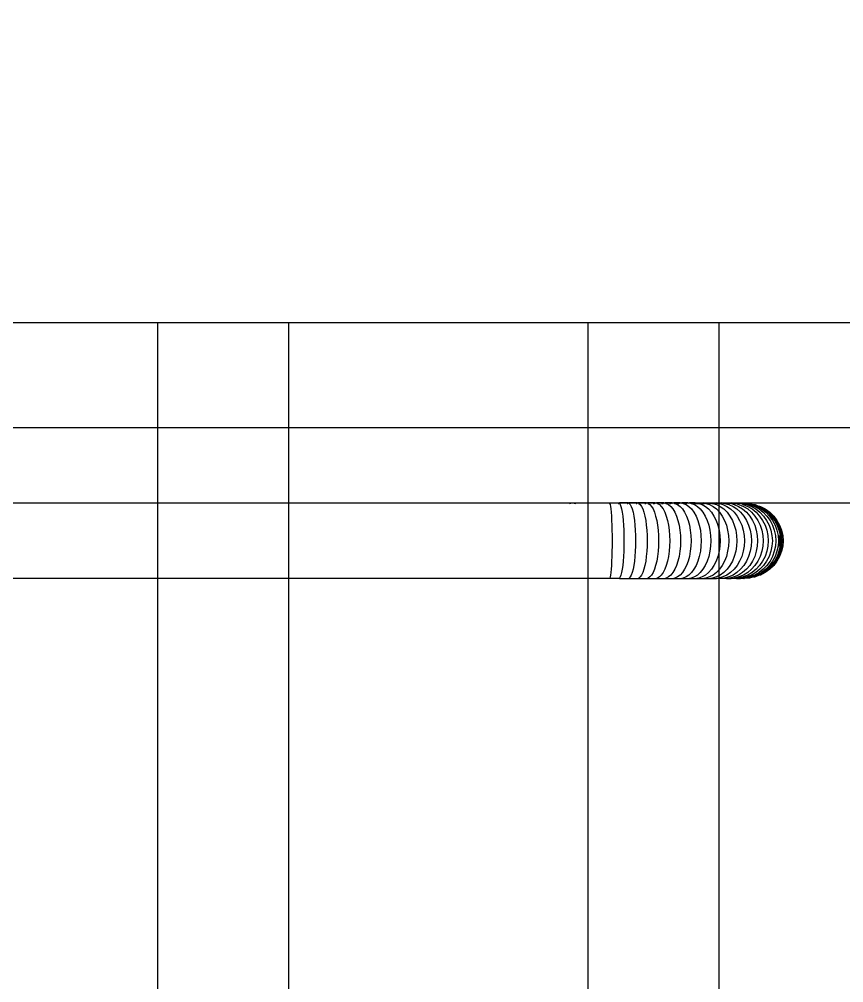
# Model space of a CAD drawing. Header units: inches. Extents: x 31 to 716, y 21 to 143.
# Drawn here: x 273.187 to 274.098, y 84.872 to 85.937 of the extents above; entities that cross this region are included whole.
import ezdxf

# ---------------------------------------------------------------- set-up
doc = ezdxf.new("R2010")
doc.units = ezdxf.units.IN
doc.header["$MEASUREMENT"] = 0
doc.layers.add('A-LIN-10', color=1, linetype='Continuous')
doc.layers.add('INNO-RFT-Y', color=2, linetype='Continuous')

# ---------------------------------------------------------------- blocks, each defined once
blk = doc.blocks.new('rebar red')
at = {"color": 1}
for p, q in [((-50.96601, -96.53518), (-50.74187, -96.53518)), ((-50.74247, -96.53526), (-50.74187, -96.53518)), ((-50.74187, -96.53518), (-50.74127, -96.53526)), ((-50.74187, -96.53518), (-50.73662, -96.53518)), ((-50.73662, -96.53518), (-50.73482, -96.53518)), ((-50.73662, -96.53518), (-50.7348, -96.5352)), ((-50.73489, -96.53526), (-50.73485, -96.53526)), ((-50.73485, -96.53526), (-50.73482, -96.53518)), ((-50.73485, -96.53526), (-50.7348, -96.5352)), ((-50.73482, -96.53518), (-50.7348, -96.5352)), ((-50.73482, -96.53518), (-50.73478, -96.53518)), ((-50.7348, -96.5352), (-50.73478, -96.53518)), ((-50.7348, -96.5352), (-50.73303, -96.53518)), ((-50.7348, -96.5352), (-50.73475, -96.53526)), ((-50.73478, -96.53518), (-50.73303, -96.53518)), ((-50.73478, -96.53518), (-50.73475, -96.53526)), ((-50.73475, -96.53526), (-50.73469, -96.53547)), ((-50.73475, -96.53526), (-50.73471, -96.53526)), ((-50.73316, -96.53526), (-50.73308, -96.53526)), ((-50.73308, -96.53526), (-50.73303, -96.53518)), ((-50.73308, -96.53526), (-50.73299, -96.5352)), ((-50.73303, -96.53518), (-50.73299, -96.5352)), ((-50.73299, -96.5352), (-50.73295, -96.53518)), ((-50.73295, -96.53518), (-50.7329, -96.53526)), ((-50.73125, -96.53518), (-50.73295, -96.53518)), ((-50.7329, -96.53526), (-50.73277, -96.53547)), ((-50.7329, -96.53526), (-50.73281, -96.53526)), ((-50.73145, -96.53526), (-50.73134, -96.53526)), ((-50.73134, -96.53526), (-50.73125, -96.53518)), ((-50.73125, -96.53518), (-50.73119, -96.5352)), ((-50.73119, -96.5352), (-50.73113, -96.53518)), ((-50.73113, -96.53518), (-50.73105, -96.53526)), ((-50.7295, -96.53518), (-50.73113, -96.53518)), ((-50.73105, -96.53526), (-50.73086, -96.53547)), ((-50.73105, -96.53526), (-50.73093, -96.53526)), ((-50.72977, -96.53526), (-50.72961, -96.53526)), ((-50.72961, -96.53526), (-50.7295, -96.53518)), ((-50.7295, -96.53518), (-50.72942, -96.5352)), ((-50.72942, -96.5352), (-50.72934, -96.53518)), ((-50.72934, -96.53518), (-50.72924, -96.53526)), ((-50.72778, -96.53518), (-50.72934, -96.53518)), ((-50.72924, -96.53526), (-50.72898, -96.53547)), ((-50.72924, -96.53526), (-50.72907, -96.53526)), ((-50.72811, -96.53526), (-50.72792, -96.53526)), ((-50.72792, -96.53526), (-50.72778, -96.53518)), ((-50.72778, -96.53518), (-50.72768, -96.5352)), ((-50.72758, -96.53518), (-50.72768, -96.5352)), ((-50.72758, -96.53518), (-50.72745, -96.53526)), ((-50.7261, -96.53518), (-50.72758, -96.53518)), ((-50.72745, -96.53526), (-50.72713, -96.53547)), ((-50.72745, -96.53526), (-50.72725, -96.53526)), ((-50.72649, -96.53526), (-50.72627, -96.53526)), ((-50.72627, -96.53526), (-50.7261, -96.53518)), ((-50.7261, -96.53518), (-50.72598, -96.5352)), ((-50.72598, -96.5352), (-50.72587, -96.53518)), ((-50.72587, -96.53518), (-50.7257, -96.53526)), ((-50.72446, -96.53518), (-50.72587, -96.53518)), ((-50.7257, -96.53526), (-50.72532, -96.53547)), ((-50.7257, -96.53526), (-50.72547, -96.53526)), ((-50.72491, -96.53526), (-50.72466, -96.53526)), ((-50.72466, -96.53526), (-50.72446, -96.53518)), ((-50.72446, -96.53518), (-50.72433, -96.5352)), ((-50.72433, -96.5352), (-50.7242, -96.53518)), ((-50.7242, -96.53518), (-50.724, -96.53526)), ((-50.72287, -96.53518), (-50.7242, -96.53518)), ((-50.724, -96.53526), (-50.72356, -96.53547)), ((-50.724, -96.53526), (-50.72374, -96.53526)), ((-50.72338, -96.53526), (-50.72311, -96.53526)), ((-50.72311, -96.53526), (-50.72287, -96.53518)), ((-50.72287, -96.53518), (-50.72273, -96.5352)), ((-50.72273, -96.5352), (-50.72258, -96.53518)), ((-50.72258, -96.53518), (-50.72236, -96.53526)), ((-50.72134, -96.53518), (-50.72258, -96.53518)), ((-50.72236, -96.53526), (-50.72186, -96.53547)), ((-50.72236, -96.53526), (-50.72206, -96.53526)), ((-50.72191, -96.53526), (-50.72161, -96.53526)), ((-50.72161, -96.53526), (-50.72134, -96.53518)), ((-50.72134, -96.53518), (-50.72119, -96.5352)), ((-50.72119, -96.5352), (-50.72103, -96.53518)), ((-50.72103, -96.53518), (-50.72077, -96.53526)), ((-50.71988, -96.53518), (-50.72103, -96.53518)), ((-50.72077, -96.53526), (-50.72021, -96.53547)), ((-50.72077, -96.53526), (-50.72019, -96.53526)), ((-50.72019, -96.53526), (-50.71988, -96.53518)), ((-50.71988, -96.53518), (-50.71972, -96.5352)), ((-50.71972, -96.5352), (-50.71955, -96.53518)), ((-50.71955, -96.53518), (-50.71925, -96.53526)), ((-50.71849, -96.53518), (-50.71955, -96.53518)), ((-50.71925, -96.53526), (-50.71916, -96.53526)), ((-50.71916, -96.53526), (-50.71904, -96.53524)), ((-50.71916, -96.53526), (-50.71864, -96.53547)), ((-50.71904, -96.53524), (-50.71892, -96.53526)), ((-50.71892, -96.53526), (-50.71884, -96.53526)), ((-50.71884, -96.53526), (-50.71849, -96.53518)), ((-50.71884, -96.53526), (-50.7179, -96.53526)), ((-50.71849, -96.53518), (-50.71832, -96.5352)), ((-50.71832, -96.5352), (-50.71815, -96.53518)), ((-50.71815, -96.53518), (-50.7179, -96.53526)), ((-50.7179, -96.53526), (-50.71785, -96.53525)), ((-50.71785, -96.53525), (-50.71781, -96.53526)), ((-50.71767, -96.53523), (-50.71781, -96.53526)), ((-50.71781, -96.53526), (-50.71715, -96.53547)), ((-50.71767, -96.53523), (-50.71756, -96.53526)), ((-50.71756, -96.53526), (-50.71751, -96.53525)), ((-50.71751, -96.53525), (-50.71746, -96.53526)), ((-50.71746, -96.53526), (-50.71717, -96.53518)), ((-50.71746, -96.53526), (-50.71671, -96.53526)), ((-50.71717, -96.53518), (-50.717, -96.5352)), ((-50.71683, -96.53518), (-50.717, -96.5352)), ((-50.717, -96.5352), (-50.71671, -96.53526)), ((-50.71683, -96.53518), (-50.71658, -96.53524)), ((-50.71671, -96.53526), (-50.71658, -96.53524)), ((-50.71658, -96.53524), (-50.71645, -96.53526)), ((-50.71639, -96.53523), (-50.71645, -96.53526)), ((-50.71645, -96.53526), (-50.71638, -96.53526)), ((-50.71623, -96.53524), (-50.71639, -96.53523)), ((-50.71638, -96.53526), (-50.71623, -96.53524)), ((-50.71638, -96.53526), (-50.71574, -96.53547)), ((-50.71623, -96.53524), (-50.71609, -96.53526)), ((-50.71609, -96.53526), (-50.71594, -96.53518)), ((-50.71609, -96.53526), (-50.71577, -96.5352)), ((-50.71609, -96.53526), (-50.71561, -96.53526)), ((-50.71594, -96.53518), (-50.71577, -96.5352)), ((-50.71577, -96.5352), (-50.71559, -96.53518)), ((-50.71577, -96.5352), (-50.71561, -96.53526)), ((-50.71561, -96.53526), (-50.71539, -96.53524)), ((-50.71559, -96.53518), (-50.71539, -96.53524)), ((-50.71539, -96.53524), (-50.71528, -96.53526)), ((-50.71528, -96.53526), (-50.71523, -96.53525)), ((-50.71521, -96.53522), (-50.71523, -96.53525)), ((-50.71523, -96.53525), (-50.71517, -96.53526)), ((-50.71517, -96.53526), (-50.71521, -96.53522)), ((-50.71517, -96.53526), (-50.71504, -96.53523)), ((-50.71517, -96.53526), (-50.71442, -96.53547)), ((-50.71504, -96.53523), (-50.7148, -96.53518)), ((-50.71504, -96.53523), (-50.71481, -96.53526)), ((-50.71481, -96.53526), (-50.71461, -96.53526)), ((-50.7148, -96.53518), (-50.71463, -96.5352)), ((-50.71463, -96.5352), (-50.71445, -96.53518)), ((-50.71461, -96.53526), (-50.71445, -96.53518)), ((-50.71461, -96.53526), (-50.71428, -96.53526)), ((-50.71429, -96.53523), (-50.71445, -96.53518)), ((-50.71445, -96.53518), (-50.71428, -96.53526)), ((-50.71411, -96.53521), (-50.71429, -96.53523)), ((-50.71428, -96.53526), (-50.71413, -96.53524)), ((-50.71413, -96.53524), (-50.71411, -96.53521)), ((-50.71411, -96.53521), (-50.71399, -96.53526)), ((-50.71399, -96.53526), (-50.71395, -96.53523)), ((-50.71395, -96.53523), (-50.71375, -96.53518)), ((-50.71395, -96.53523), (-50.71319, -96.53547)), ((-50.71395, -96.53523), (-50.71369, -96.53526)), ((-50.71375, -96.53518), (-50.71359, -96.5352)), ((-50.71369, -96.53526), (-50.71363, -96.53526)), ((-50.71363, -96.53526), (-50.71359, -96.5352)), ((-50.71363, -96.53526), (-50.71338, -96.53526)), ((-50.71342, -96.53518), (-50.71359, -96.5352)), ((-50.71359, -96.5352), (-50.71338, -96.53526)), ((-50.71329, -96.53522), (-50.71342, -96.53518)), ((-50.71338, -96.53526), (-50.71329, -96.53522)), ((-50.71313, -96.53524), (-50.71329, -96.53522)), ((-50.71313, -96.53524), (-50.71296, -96.53522)), ((-50.71296, -96.53522), (-50.7128, -96.53518)), ((-50.71296, -96.53522), (-50.7129, -96.53526)), ((-50.7129, -96.53526), (-50.71287, -96.53526)), ((-50.71287, -96.53526), (-50.71271, -96.53524)), ((-50.71287, -96.53526), (-50.71207, -96.53547)), ((-50.7128, -96.53518), (-50.71264, -96.5352)), ((-50.71271, -96.53524), (-50.71264, -96.5352)), ((-50.71271, -96.53524), (-50.71258, -96.53526)), ((-50.71264, -96.5352), (-50.71248, -96.53518)), ((-50.71258, -96.53526), (-50.71255, -96.53526)), ((-50.71255, -96.53526), (-50.71239, -96.53522)), ((-50.71248, -96.53518), (-50.71239, -96.53522)), ((-50.71239, -96.53522), (-50.71224, -96.53523)), ((-50.71224, -96.53523), (-50.71216, -96.53526)), ((-50.71216, -96.53526), (-50.71207, -96.53522)), ((-50.71207, -96.53522), (-50.71203, -96.53525)), ((-50.71203, -96.53525), (-50.71196, -96.53518)), ((-50.71203, -96.53525), (-50.71192, -96.53526)), ((-50.71196, -96.53518), (-50.71186, -96.53523)), ((-50.71192, -96.53526), (-50.71186, -96.53523)), ((-50.71186, -96.53523), (-50.7118, -96.53519)), ((-50.71165, -96.53518), (-50.7118, -96.53519)), ((-50.7118, -96.53519), (-50.71174, -96.53524)), ((-50.71174, -96.53524), (-50.71165, -96.53518)), ((-50.71174, -96.53524), (-50.71158, -96.53526)), ((-50.71159, -96.53521), (-50.71165, -96.53518)), ((-50.71159, -96.53521), (-50.71155, -96.53526)), ((-50.71158, -96.53526), (-50.71155, -96.53526)), ((-50.71155, -96.53526), (-50.71146, -96.53522)), ((-50.71155, -96.53526), (-50.71105, -96.53547)), ((-50.71146, -96.53522), (-50.71143, -96.5352)), ((-50.71146, -96.53522), (-50.71132, -96.53526)), ((-50.71143, -96.5352), (-50.7113, -96.53521)), ((-50.71129, -96.53524), (-50.71143, -96.5352)), ((-50.71132, -96.53526), (-50.71129, -96.53524)), ((-50.7113, -96.53521), (-50.71121, -96.53518)), ((-50.71129, -96.53524), (-50.71117, -96.53524)), ((-50.71121, -96.53518), (-50.71117, -96.53524)), ((-50.71117, -96.53524), (-50.71113, -96.53522)), ((-50.71113, -96.53522), (-50.71108, -96.53519)), ((-50.71113, -96.53522), (-50.71104, -96.53526)), ((-50.71108, -96.53519), (-50.71094, -96.53518)), ((-50.71108, -96.53519), (-50.71101, -96.53523)), ((-50.71104, -96.53526), (-50.71085, -96.53526)), ((-50.71101, -96.53523), (-50.71094, -96.53518)), ((-50.7109, -96.53521), (-50.71094, -96.53518)), ((-50.71088, -96.53524), (-50.7109, -96.53521)), ((-50.7109, -96.53521), (-50.71085, -96.53526)), ((-50.71078, -96.53522), (-50.71088, -96.53524)), ((-50.71085, -96.53526), (-50.71078, -96.53522)), ((-50.71078, -96.53522), (-50.71076, -96.5352)), ((-50.71078, -96.53522), (-50.71072, -96.53526)), ((-50.71076, -96.5352), (-50.71064, -96.53523)), ((-50.71064, -96.53523), (-50.71072, -96.53526)), ((-50.71072, -96.53526), (-50.71065, -96.53526)), ((-50.71065, -96.53526), (-50.71055, -96.53523)), ((-50.71065, -96.53526), (-50.71064, -96.53523)), ((-50.71065, -96.53526), (-50.71014, -96.53547)), ((-50.71064, -96.53523), (-50.71058, -96.53518)), ((-50.71055, -96.53523), (-50.71064, -96.53523)), ((-50.71058, -96.53518), (-50.71055, -96.53523)), ((-50.71055, -96.53523), (-50.7105, -96.53522)), ((-50.71055, -96.53523), (-50.7105, -96.53526)), ((-50.7105, -96.53522), (-50.71045, -96.53524)), ((-50.7105, -96.53526), (-50.71045, -96.53524)), ((-50.71045, -96.53524), (-50.71041, -96.53522)), ((-50.71041, -96.53522), (-50.71034, -96.53518)), ((-50.71041, -96.53522), (-50.71037, -96.53526)), ((-50.71037, -96.53526), (-50.71032, -96.53525)), ((-50.71034, -96.53518), (-50.71022, -96.53521)), ((-50.71032, -96.53525), (-50.71027, -96.53526)), ((-50.71027, -96.53526), (-50.7102, -96.53526)), ((-50.71017, -96.53524), (-50.71022, -96.53521)), ((-50.71022, -96.53521), (-50.7102, -96.53526)), ((-50.7102, -96.53526), (-50.71014, -96.53526)), ((-50.71014, -96.53526), (-50.71017, -96.53524)), ((-50.71014, -96.53526), (-50.71009, -96.53525)), ((-50.71009, -96.53525), (-50.71006, -96.53518)), ((-50.70998, -96.53526), (-50.71009, -96.53525)), ((-50.71006, -96.53518), (-50.71, -96.53521)), ((-50.71, -96.53521), (-50.70998, -96.53526)), ((-50.70998, -96.53526), (-50.70993, -96.53523)), ((-50.70993, -96.53523), (-50.70987, -96.53524)), ((-50.70987, -96.53524), (-50.70985, -96.53518)), ((-50.70987, -96.53524), (-50.7098, -96.53522)), ((-50.7098, -96.53522), (-50.70985, -96.53518)), ((-50.7098, -96.53522), (-50.70974, -96.53523)), ((-50.70974, -96.53523), (-50.70971, -96.53521)), ((-50.70974, -96.53523), (-50.70934, -96.53547)), ((-50.70971, -96.53521), (-50.70965, -96.53518)), ((-50.70962, -96.53521), (-50.70971, -96.53521)), ((-50.70965, -96.53518), (-50.70962, -96.53521)), ((-50.70962, -96.53521), (-50.7096, -96.53522)), ((-50.70962, -96.53521), (-50.70961, -96.53526)), ((-50.70961, -96.53526), (-50.7096, -96.53522)), ((-50.70961, -96.53526), (-50.70866, -96.53547)), ((-50.70961, -96.53526), (-50.70936, -96.53526)), ((-50.7096, -96.53522), (-50.70952, -96.53521)), ((-50.70949, -96.53518), (-50.70952, -96.53521)), ((-50.70952, -96.53521), (-50.70949, -96.53521)), ((-50.70945, -96.5352), (-50.70949, -96.53518)), ((-50.70949, -96.53521), (-50.70945, -96.5352)), ((-50.70939, -96.5352), (-50.70945, -96.5352)), ((-50.70939, -96.5352), (-50.70935, -96.53518)), ((-50.70939, -96.5352), (-50.70936, -96.53526)), ((-50.70936, -96.53526), (-50.70931, -96.5352)), ((-50.70936, -96.53526), (-50.70907, -96.53526)), ((-50.70935, -96.53518), (-50.70931, -96.5352)), ((-50.70925, -96.53518), (-50.70931, -96.5352)), ((-50.70921, -96.53519), (-50.70925, -96.53518)), ((-50.70921, -96.53519), (-50.70918, -96.53518)), ((-50.70915, -96.53518), (-50.70921, -96.53519)), ((-50.70918, -96.53518), (-50.70912, -96.53518)), ((-50.70918, -96.53518), (-50.70915, -96.53518)), ((-50.70912, -96.53518), (-50.70915, -96.53518)), ((-50.70915, -96.53518), (-50.70907, -96.53526)), ((-50.70912, -96.53518), (-50.70886, -96.53526)), ((-50.70907, -96.53526), (-50.7081, -96.53547)), ((-50.70907, -96.53526), (-50.70886, -96.53526)), ((-50.7081, -96.53526), (-50.70886, -96.53526)), ((-50.7081, -96.53526), (-50.70734, -96.53547)), ((-50.7081, -96.53526), (-50.70766, -96.53547)), ((-50.73469, -96.53547), (-50.73463, -96.53583)), ((-50.73463, -96.53583), (-50.73457, -96.53632)), ((-50.73457, -96.53632), (-50.73451, -96.53694)), ((-50.73451, -96.53694), (-50.73447, -96.53767)), ((-50.73277, -96.53547), (-50.73264, -96.53583)), ((-50.73264, -96.53583), (-50.73252, -96.53632)), ((-50.73252, -96.53632), (-50.73241, -96.53694)), ((-50.73241, -96.53694), (-50.73232, -96.53767)), ((-50.73086, -96.53547), (-50.73067, -96.53583)), ((-50.73067, -96.53583), (-50.7305, -96.53632)), ((-50.7305, -96.53632), (-50.73033, -96.53694)), ((-50.73033, -96.53694), (-50.73019, -96.53767)), ((-50.72898, -96.53547), (-50.72873, -96.53583)), ((-50.72873, -96.53583), (-50.72849, -96.53632)), ((-50.72849, -96.53632), (-50.72828, -96.53694)), ((-50.72828, -96.53694), (-50.72809, -96.53767)), ((-50.72713, -96.53547), (-50.72682, -96.53583)), ((-50.72682, -96.53583), (-50.72653, -96.53632)), ((-50.72653, -96.53632), (-50.72626, -96.53694)), ((-50.72626, -96.53694), (-50.72603, -96.53767)), ((-50.72532, -96.53547), (-50.72495, -96.53583)), ((-50.72495, -96.53583), (-50.72461, -96.53632)), ((-50.72461, -96.53632), (-50.72429, -96.53694)), ((-50.72429, -96.53694), (-50.72401, -96.53767)), ((-50.72356, -96.53547), (-50.72313, -96.53583)), ((-50.72313, -96.53583), (-50.72274, -96.53632)), ((-50.72274, -96.53632), (-50.72237, -96.53694)), ((-50.72237, -96.53694), (-50.72205, -96.53767)), ((-50.72186, -96.53547), (-50.72137, -96.53583)), ((-50.72137, -96.53583), (-50.72092, -96.53632)), ((-50.72092, -96.53632), (-50.72051, -96.53694)), ((-50.72051, -96.53694), (-50.72015, -96.53767)), ((-50.72021, -96.53547), (-50.71968, -96.53583)), ((-50.71968, -96.53583), (-50.71918, -96.53632)), ((-50.71918, -96.53632), (-50.71872, -96.53694)), ((-50.71872, -96.53694), (-50.71832, -96.53767)), ((-50.71864, -96.53547), (-50.71806, -96.53583)), ((-50.71806, -96.53583), (-50.71751, -96.53632)), ((-50.71751, -96.53632), (-50.71701, -96.53694)), ((-50.71715, -96.53547), (-50.71652, -96.53583)), ((-50.71701, -96.53694), (-50.71657, -96.53767)), ((-50.71652, -96.53583), (-50.71592, -96.53632)), ((-50.71592, -96.53632), (-50.71538, -96.53694)), ((-50.71574, -96.53547), (-50.71506, -96.53583)), ((-50.71538, -96.53694), (-50.7149, -96.53767)), ((-50.71506, -96.53583), (-50.71442, -96.53632)), ((-50.71442, -96.53547), (-50.7137, -96.53583)), ((-50.71442, -96.53632), (-50.71384, -96.53694)), ((-50.71384, -96.53694), (-50.71333, -96.53767)), ((-50.7137, -96.53583), (-50.71302, -96.53632)), ((-50.71319, -96.53547), (-50.71243, -96.53583)), ((-50.71302, -96.53632), (-50.7124, -96.53694)), ((-50.71243, -96.53583), (-50.71172, -96.53632)), ((-50.7124, -96.53694), (-50.71185, -96.53767)), ((-50.71207, -96.53547), (-50.71127, -96.53583)), ((-50.71172, -96.53632), (-50.71106, -96.53694)), ((-50.71127, -96.53583), (-50.71052, -96.53632)), ((-50.71106, -96.53694), (-50.71049, -96.53767)), ((-50.71105, -96.53547), (-50.71021, -96.53583)), ((-50.71052, -96.53632), (-50.70984, -96.53694)), ((-50.71021, -96.53583), (-50.70943, -96.53632)), ((-50.71014, -96.53547), (-50.70927, -96.53583)), ((-50.70984, -96.53694), (-50.70923, -96.53767)), ((-50.70943, -96.53632), (-50.70872, -96.53694)), ((-50.70934, -96.53547), (-50.70845, -96.53583)), ((-50.70927, -96.53583), (-50.70847, -96.53632)), ((-50.70872, -96.53694), (-50.70809, -96.53767)), ((-50.70866, -96.53547), (-50.70775, -96.53583)), ((-50.70847, -96.53632), (-50.70773, -96.53694)), ((-50.70845, -96.53583), (-50.70762, -96.53632)), ((-50.7081, -96.53547), (-50.70717, -96.53583)), ((-50.70775, -96.53583), (-50.70689, -96.53632)), ((-50.70773, -96.53694), (-50.70708, -96.53767)), ((-50.70766, -96.53547), (-50.70672, -96.53583)), ((-50.70762, -96.53632), (-50.70686, -96.53694)), ((-50.70734, -96.53547), (-50.70704, -96.53547)), ((-50.70717, -96.53583), (-50.7063, -96.53632)), ((-50.70704, -96.53547), (-50.70628, -96.53583)), ((-50.70704, -96.53547), (-50.70639, -96.53583)), ((-50.70689, -96.53632), (-50.70612, -96.53694)), ((-50.70686, -96.53694), (-50.70619, -96.53767)), ((-50.70672, -96.53583), (-50.70583, -96.53632)), ((-50.70639, -96.53583), (-50.7055, -96.53632)), ((-50.7063, -96.53632), (-50.7055, -96.53694)), ((-50.70613, -96.53583), (-50.70628, -96.53583)), ((-50.70613, -96.53583), (-50.7053, -96.53632)), ((-50.70613, -96.53583), (-50.70604, -96.53583)), ((-50.70612, -96.53694), (-50.70543, -96.53767)), ((-50.70604, -96.53583), (-50.70511, -96.53632)), ((-50.70583, -96.53632), (-50.70503, -96.53694)), ((-50.7055, -96.53632), (-50.70468, -96.53694)), ((-50.7055, -96.53694), (-50.7048, -96.53767)), ((-50.7053, -96.53632), (-50.70523, -96.53632)), ((-50.70523, -96.53632), (-50.70448, -96.53694)), ((-50.70511, -96.53632), (-50.70426, -96.53694)), ((-50.70503, -96.53694), (-50.70431, -96.53767)), ((-50.70468, -96.53694), (-50.70396, -96.53767)), ((-50.70448, -96.53694), (-50.70375, -96.53767)), ((-50.70448, -96.53694), (-50.70441, -96.53694)), ((-50.70441, -96.53694), (-50.70368, -96.53767)), ((-50.70426, -96.53694), (-50.70351, -96.53767)), ((-50.73447, -96.53767), (-50.73442, -96.53849)), ((-50.73442, -96.53849), (-50.73439, -96.53939)), ((-50.73232, -96.53767), (-50.73224, -96.53849)), ((-50.73224, -96.53849), (-50.73218, -96.53939)), ((-50.73019, -96.53767), (-50.73007, -96.53849)), ((-50.73007, -96.53849), (-50.72998, -96.53939)), ((-50.72809, -96.53767), (-50.72793, -96.53849)), ((-50.72793, -96.53849), (-50.72781, -96.53939)), ((-50.72603, -96.53767), (-50.72583, -96.53849)), ((-50.72583, -96.53849), (-50.72568, -96.53939)), ((-50.72401, -96.53767), (-50.72378, -96.53849)), ((-50.72378, -96.53849), (-50.72359, -96.53939)), ((-50.72205, -96.53767), (-50.72178, -96.53849)), ((-50.72178, -96.53849), (-50.72156, -96.53939)), ((-50.72015, -96.53767), (-50.71984, -96.53849)), ((-50.71984, -96.53849), (-50.7196, -96.53939)), ((-50.71832, -96.53767), (-50.71798, -96.53849)), ((-50.71798, -96.53849), (-50.7177, -96.53939)), ((-50.71657, -96.53767), (-50.71619, -96.53849)), ((-50.71619, -96.53849), (-50.71589, -96.53939)), ((-50.7149, -96.53767), (-50.7145, -96.53849)), ((-50.7145, -96.53849), (-50.71417, -96.53939)), ((-50.71333, -96.53767), (-50.71289, -96.53849)), ((-50.71289, -96.53849), (-50.71254, -96.53939)), ((-50.71185, -96.53767), (-50.71139, -96.53849)), ((-50.71139, -96.53849), (-50.71102, -96.53939)), ((-50.71049, -96.53767), (-50.71, -96.53849)), ((-50.71, -96.53849), (-50.70961, -96.53939)), ((-50.70923, -96.53767), (-50.70872, -96.53849)), ((-50.70872, -96.53849), (-50.70831, -96.53939)), ((-50.70809, -96.53767), (-50.70756, -96.53849)), ((-50.70756, -96.53849), (-50.70713, -96.53939)), ((-50.70708, -96.53767), (-50.70653, -96.53849)), ((-50.70653, -96.53849), (-50.70608, -96.53939)), ((-50.70619, -96.53767), (-50.70562, -96.53849)), ((-50.70562, -96.53849), (-50.70516, -96.53939)), ((-50.70543, -96.53767), (-50.70485, -96.53849)), ((-50.70485, -96.53849), (-50.70438, -96.53939)), ((-50.7048, -96.53767), (-50.70421, -96.53849)), ((-50.70431, -96.53767), (-50.70371, -96.53849)), ((-50.70421, -96.53849), (-50.70373, -96.53939)), ((-50.70396, -96.53767), (-50.70335, -96.53849)), ((-50.70375, -96.53767), (-50.70314, -96.53849)), ((-50.70371, -96.53849), (-50.70323, -96.53939)), ((-50.70368, -96.53767), (-50.70307, -96.53849)), ((-50.70351, -96.53767), (-50.70288, -96.53849)), ((-50.70335, -96.53849), (-50.70286, -96.53939)), ((-50.70314, -96.53849), (-50.70265, -96.53939)), ((-50.70307, -96.53849), (-50.70258, -96.53939)), ((-50.70288, -96.53849), (-50.70237, -96.53939)), ((-50.73439, -96.53939), (-50.73437, -96.54035)), ((-50.73437, -96.54035), (-50.73435, -96.54135)), ((-50.73218, -96.53939), (-50.73213, -96.54035)), ((-50.73213, -96.54035), (-50.7321, -96.54135)), ((-50.72998, -96.53939), (-50.72991, -96.54035)), ((-50.72991, -96.54035), (-50.72986, -96.54135)), ((-50.72781, -96.53939), (-50.72771, -96.54035)), ((-50.72771, -96.54035), (-50.72766, -96.54135)), ((-50.72568, -96.53939), (-50.72556, -96.54035)), ((-50.72556, -96.54035), (-50.72549, -96.54135)), ((-50.72359, -96.53939), (-50.72345, -96.54035)), ((-50.72345, -96.54035), (-50.72337, -96.54135)), ((-50.72156, -96.53939), (-50.7214, -96.54035)), ((-50.7214, -96.54035), (-50.72131, -96.54135)), ((-50.7196, -96.53939), (-50.71942, -96.54035)), ((-50.71942, -96.54035), (-50.71931, -96.54135)), ((-50.7177, -96.53939), (-50.7175, -96.54035)), ((-50.7175, -96.54035), (-50.71738, -96.54135)), ((-50.71589, -96.53939), (-50.71567, -96.54035)), ((-50.71567, -96.54035), (-50.71554, -96.54135)), ((-50.71417, -96.53939), (-50.71393, -96.54035)), ((-50.71393, -96.54035), (-50.71379, -96.54135)), ((-50.71254, -96.53939), (-50.71229, -96.54035)), ((-50.71229, -96.54035), (-50.71214, -96.54135)), ((-50.71102, -96.53939), (-50.71075, -96.54035)), ((-50.71075, -96.54035), (-50.71059, -96.54135)), ((-50.70961, -96.53939), (-50.70932, -96.54035)), ((-50.70932, -96.54035), (-50.70915, -96.54135)), ((-50.70831, -96.53939), (-50.70801, -96.54035)), ((-50.70801, -96.54035), (-50.70783, -96.54135)), ((-50.70713, -96.53939), (-50.70682, -96.54035)), ((-50.70682, -96.54035), (-50.70663, -96.54135)), ((-50.70608, -96.53939), (-50.70576, -96.54035)), ((-50.70576, -96.54035), (-50.70557, -96.54135)), ((-50.70516, -96.53939), (-50.70483, -96.54035)), ((-50.70483, -96.54035), (-50.70463, -96.54135)), ((-50.70438, -96.53939), (-50.70404, -96.54035)), ((-50.70404, -96.54035), (-50.70383, -96.54135)), ((-50.70373, -96.53939), (-50.70339, -96.54035)), ((-50.70339, -96.54035), (-50.70318, -96.54135)), ((-50.70323, -96.53939), (-50.70288, -96.54035)), ((-50.70288, -96.54035), (-50.70266, -96.54135)), ((-50.70286, -96.53939), (-50.70251, -96.54035)), ((-50.70265, -96.53939), (-50.70229, -96.54035)), ((-50.70258, -96.53939), (-50.70222, -96.54035)), ((-50.70251, -96.54035), (-50.70229, -96.54135)), ((-50.70237, -96.53939), (-50.702, -96.54035)), ((-50.70229, -96.54035), (-50.70207, -96.54135)), ((-50.70222, -96.54035), (-50.702, -96.54135)), ((-50.702, -96.54035), (-50.70177, -96.54135)), ((-50.73435, -96.54135), (-50.73435, -96.54238)), ((-50.73435, -96.54238), (-50.73435, -96.5434)), ((-50.7321, -96.54135), (-50.73209, -96.54238)), ((-50.73209, -96.54238), (-50.7321, -96.5434)), ((-50.72986, -96.54135), (-50.72985, -96.54238)), ((-50.72985, -96.54238), (-50.72986, -96.5434)), ((-50.72766, -96.54135), (-50.72764, -96.54238)), ((-50.72764, -96.54238), (-50.72766, -96.5434)), ((-50.72549, -96.54135), (-50.72547, -96.54238)), ((-50.72547, -96.54238), (-50.72549, -96.5434)), ((-50.72337, -96.54135), (-50.72334, -96.54238)), ((-50.72334, -96.54238), (-50.72337, -96.5434)), ((-50.72131, -96.54135), (-50.72127, -96.54238)), ((-50.72127, -96.54238), (-50.72131, -96.5434)), ((-50.71931, -96.54135), (-50.71927, -96.54238)), ((-50.71927, -96.54238), (-50.71931, -96.5434)), ((-50.71738, -96.54135), (-50.71734, -96.54238)), ((-50.71734, -96.54238), (-50.71738, -96.5434)), ((-50.71554, -96.54135), (-50.7155, -96.54238)), ((-50.7155, -96.54238), (-50.71554, -96.5434)), ((-50.71379, -96.54135), (-50.71374, -96.54238)), ((-50.71374, -96.54238), (-50.71379, -96.5434)), ((-50.71214, -96.54135), (-50.71209, -96.54238)), ((-50.71209, -96.54238), (-50.71214, -96.5434)), ((-50.71059, -96.54135), (-50.71053, -96.54238)), ((-50.71053, -96.54238), (-50.71059, -96.5434)), ((-50.70915, -96.54135), (-50.70909, -96.54238)), ((-50.70909, -96.54238), (-50.70915, -96.5434)), ((-50.70783, -96.54135), (-50.70777, -96.54238)), ((-50.70777, -96.54238), (-50.70783, -96.5434)), ((-50.70663, -96.54135), (-50.70657, -96.54238)), ((-50.70657, -96.54238), (-50.70663, -96.5434)), ((-50.70557, -96.54135), (-50.7055, -96.54238)), ((-50.7055, -96.54238), (-50.70557, -96.5434)), ((-50.70463, -96.54135), (-50.70456, -96.54238)), ((-50.70456, -96.54238), (-50.70463, -96.5434)), ((-50.70383, -96.54135), (-50.70376, -96.54238)), ((-50.70376, -96.54238), (-50.70383, -96.5434)), ((-50.70318, -96.54135), (-50.7031, -96.54238)), ((-50.7031, -96.54238), (-50.70318, -96.5434)), ((-50.70266, -96.54135), (-50.70259, -96.54238)), ((-50.70259, -96.54238), (-50.70266, -96.5434)), ((-50.70246, -96.54135), (-50.70239, -96.54238)), ((-50.70239, -96.54238), (-50.70246, -96.5434)), ((-50.70229, -96.54135), (-50.70222, -96.54238)), ((-50.70222, -96.54238), (-50.70229, -96.5434)), ((-50.70207, -96.54135), (-50.702, -96.54238)), ((-50.702, -96.54238), (-50.70207, -96.5434)), ((-50.702, -96.54135), (-50.70193, -96.54238)), ((-50.70193, -96.54238), (-50.702, -96.5434)), ((-50.70177, -96.54135), (-50.7017, -96.54238)), ((-50.7017, -96.54238), (-50.70177, -96.5434)), ((-50.73437, -96.5444), (-50.73439, -96.54536)), ((-50.73435, -96.5434), (-50.73437, -96.5444)), ((-50.73213, -96.5444), (-50.73218, -96.54536)), ((-50.7321, -96.5434), (-50.73213, -96.5444)), ((-50.72991, -96.5444), (-50.72998, -96.54536)), ((-50.72986, -96.5434), (-50.72991, -96.5444)), ((-50.72771, -96.5444), (-50.72781, -96.54536)), ((-50.72766, -96.5434), (-50.72771, -96.5444)), ((-50.72556, -96.5444), (-50.72568, -96.54536)), ((-50.72549, -96.5434), (-50.72556, -96.5444)), ((-50.72345, -96.5444), (-50.72359, -96.54536)), ((-50.72337, -96.5434), (-50.72345, -96.5444)), ((-50.7214, -96.5444), (-50.72156, -96.54536)), ((-50.72131, -96.5434), (-50.7214, -96.5444)), ((-50.71942, -96.5444), (-50.7196, -96.54536)), ((-50.71931, -96.5434), (-50.71942, -96.5444)), ((-50.7175, -96.5444), (-50.7177, -96.54536)), ((-50.71738, -96.5434), (-50.7175, -96.5444)), ((-50.71567, -96.5444), (-50.71589, -96.54536)), ((-50.71554, -96.5434), (-50.71567, -96.5444)), ((-50.71393, -96.5444), (-50.71417, -96.54536)), ((-50.71379, -96.5434), (-50.71393, -96.5444)), ((-50.71229, -96.5444), (-50.71254, -96.54536)), ((-50.71214, -96.5434), (-50.71229, -96.5444)), ((-50.71075, -96.5444), (-50.71102, -96.54536)), ((-50.71059, -96.5434), (-50.71075, -96.5444)), ((-50.70932, -96.5444), (-50.70961, -96.54536)), ((-50.70915, -96.5434), (-50.70932, -96.5444)), ((-50.70801, -96.5444), (-50.70831, -96.54536)), ((-50.70783, -96.5434), (-50.70801, -96.5444)), ((-50.70682, -96.5444), (-50.70713, -96.54536)), ((-50.70663, -96.5434), (-50.70682, -96.5444)), ((-50.70576, -96.5444), (-50.70608, -96.54536)), ((-50.70557, -96.5434), (-50.70576, -96.5444)), ((-50.70483, -96.5444), (-50.70516, -96.54536)), ((-50.70463, -96.5434), (-50.70483, -96.5444)), ((-50.70404, -96.5444), (-50.70438, -96.54536)), ((-50.70383, -96.5434), (-50.70404, -96.5444)), ((-50.70339, -96.5444), (-50.70373, -96.54536)), ((-50.70318, -96.5434), (-50.70339, -96.5444)), ((-50.70288, -96.5444), (-50.70323, -96.54536)), ((-50.70266, -96.5434), (-50.70288, -96.5444)), ((-50.70251, -96.5444), (-50.70286, -96.54536)), ((-50.70229, -96.5444), (-50.70265, -96.54536)), ((-50.70222, -96.5444), (-50.70258, -96.54536)), ((-50.70229, -96.5434), (-50.70251, -96.5444)), ((-50.702, -96.5444), (-50.70237, -96.54536)), ((-50.70207, -96.5434), (-50.70229, -96.5444)), ((-50.702, -96.5434), (-50.70222, -96.5444)), ((-50.70177, -96.5434), (-50.702, -96.5444)), ((-50.73442, -96.54626), (-50.73447, -96.54709)), ((-50.73439, -96.54536), (-50.73442, -96.54626)), ((-50.73224, -96.54626), (-50.73232, -96.54709)), ((-50.73218, -96.54536), (-50.73224, -96.54626)), ((-50.73007, -96.54626), (-50.73019, -96.54709)), ((-50.72998, -96.54536), (-50.73007, -96.54626)), ((-50.72793, -96.54626), (-50.72809, -96.54709)), ((-50.72781, -96.54536), (-50.72793, -96.54626)), ((-50.72583, -96.54626), (-50.72603, -96.54709)), ((-50.72568, -96.54536), (-50.72583, -96.54626)), ((-50.72378, -96.54626), (-50.72401, -96.54709)), ((-50.72359, -96.54536), (-50.72378, -96.54626)), ((-50.72178, -96.54626), (-50.72205, -96.54709)), ((-50.72156, -96.54536), (-50.72178, -96.54626)), ((-50.71984, -96.54626), (-50.72015, -96.54709)), ((-50.7196, -96.54536), (-50.71984, -96.54626)), ((-50.71798, -96.54626), (-50.71832, -96.54709)), ((-50.7177, -96.54536), (-50.71798, -96.54626)), ((-50.71619, -96.54626), (-50.71657, -96.54709)), ((-50.71589, -96.54536), (-50.71619, -96.54626)), ((-50.7145, -96.54626), (-50.7149, -96.54709)), ((-50.71417, -96.54536), (-50.7145, -96.54626)), ((-50.71289, -96.54626), (-50.71333, -96.54709)), ((-50.71254, -96.54536), (-50.71289, -96.54626)), ((-50.71139, -96.54626), (-50.71185, -96.54709)), ((-50.71102, -96.54536), (-50.71139, -96.54626)), ((-50.71, -96.54626), (-50.71049, -96.54709)), ((-50.70961, -96.54536), (-50.71, -96.54626)), ((-50.70872, -96.54626), (-50.70923, -96.54709)), ((-50.70831, -96.54536), (-50.70872, -96.54626)), ((-50.70756, -96.54626), (-50.70809, -96.54709)), ((-50.70713, -96.54536), (-50.70756, -96.54626)), ((-50.70653, -96.54626), (-50.70708, -96.54709)), ((-50.70608, -96.54536), (-50.70653, -96.54626)), ((-50.70562, -96.54626), (-50.70619, -96.54709)), ((-50.70516, -96.54536), (-50.70562, -96.54626)), ((-50.70485, -96.54626), (-50.70543, -96.54709)), ((-50.70438, -96.54536), (-50.70485, -96.54626)), ((-50.70421, -96.54626), (-50.7048, -96.54709)), ((-50.70371, -96.54626), (-50.70431, -96.54709)), ((-50.70373, -96.54536), (-50.70421, -96.54626)), ((-50.70335, -96.54626), (-50.70396, -96.54709)), ((-50.70314, -96.54626), (-50.70375, -96.54709)), ((-50.70323, -96.54536), (-50.70371, -96.54626)), ((-50.70307, -96.54626), (-50.70368, -96.54709)), ((-50.70288, -96.54626), (-50.70351, -96.54709)), ((-50.70286, -96.54536), (-50.70335, -96.54626)), ((-50.70265, -96.54536), (-50.70314, -96.54626)), ((-50.70258, -96.54536), (-50.70307, -96.54626)), ((-50.70237, -96.54536), (-50.70288, -96.54626)), ((-50.73451, -96.54781), (-50.73457, -96.54843)), ((-50.73447, -96.54709), (-50.73451, -96.54781)), ((-50.73241, -96.54781), (-50.73252, -96.54843)), ((-50.73232, -96.54709), (-50.73241, -96.54781)), ((-50.73033, -96.54781), (-50.7305, -96.54843)), ((-50.73019, -96.54709), (-50.73033, -96.54781)), ((-50.72828, -96.54781), (-50.72849, -96.54843)), ((-50.72809, -96.54709), (-50.72828, -96.54781)), ((-50.72626, -96.54781), (-50.72653, -96.54843)), ((-50.72603, -96.54709), (-50.72626, -96.54781)), ((-50.72429, -96.54781), (-50.72461, -96.54843)), ((-50.72401, -96.54709), (-50.72429, -96.54781)), ((-50.72237, -96.54781), (-50.72274, -96.54843)), ((-50.72205, -96.54709), (-50.72237, -96.54781)), ((-50.72051, -96.54781), (-50.72092, -96.54843)), ((-50.72015, -96.54709), (-50.72051, -96.54781)), ((-50.71872, -96.54781), (-50.71918, -96.54843)), ((-50.71832, -96.54709), (-50.71872, -96.54781)), ((-50.71701, -96.54781), (-50.71751, -96.54843)), ((-50.71657, -96.54709), (-50.71701, -96.54781)), ((-50.71538, -96.54781), (-50.71592, -96.54843)), ((-50.7149, -96.54709), (-50.71538, -96.54781)), ((-50.71384, -96.54781), (-50.71442, -96.54843)), ((-50.71333, -96.54709), (-50.71384, -96.54781)), ((-50.7124, -96.54781), (-50.71302, -96.54843)), ((-50.71185, -96.54709), (-50.7124, -96.54781)), ((-50.71106, -96.54781), (-50.71172, -96.54843)), ((-50.71049, -96.54709), (-50.71106, -96.54781)), ((-50.70984, -96.54781), (-50.71052, -96.54843)), ((-50.70923, -96.54709), (-50.70984, -96.54781)), ((-50.70872, -96.54781), (-50.70943, -96.54843)), ((-50.70809, -96.54709), (-50.70872, -96.54781)), ((-50.70773, -96.54781), (-50.70847, -96.54843)), ((-50.70708, -96.54709), (-50.70773, -96.54781)), ((-50.70686, -96.54781), (-50.70762, -96.54843)), ((-50.70612, -96.54781), (-50.70689, -96.54843)), ((-50.70619, -96.54709), (-50.70686, -96.54781)), ((-50.7055, -96.54781), (-50.7063, -96.54843)), ((-50.70543, -96.54709), (-50.70612, -96.54781)), ((-50.70503, -96.54781), (-50.70583, -96.54843)), ((-50.7048, -96.54709), (-50.7055, -96.54781)), ((-50.70468, -96.54781), (-50.7055, -96.54843)), ((-50.70448, -96.54781), (-50.70523, -96.54843)), ((-50.70426, -96.54781), (-50.70511, -96.54843)), ((-50.70431, -96.54709), (-50.70503, -96.54781)), ((-50.70396, -96.54709), (-50.70468, -96.54781)), ((-50.70375, -96.54709), (-50.70448, -96.54781)), ((-50.70441, -96.54781), (-50.70448, -96.54781)), ((-50.70368, -96.54709), (-50.70441, -96.54781)), ((-50.70351, -96.54709), (-50.70426, -96.54781)), ((-50.73478, -96.54957), (-50.96601, -96.54957)), ((-50.73475, -96.5495), (-50.73478, -96.54957)), ((-50.73295, -96.54957), (-50.73478, -96.54957)), ((-50.73469, -96.54928), (-50.73475, -96.5495)), ((-50.73463, -96.54892), (-50.73469, -96.54928)), ((-50.73457, -96.54843), (-50.73463, -96.54892)), ((-50.7329, -96.5495), (-50.73295, -96.54957)), ((-50.73295, -96.54957), (-50.73113, -96.54957)), ((-50.73277, -96.54928), (-50.7329, -96.5495)), ((-50.73264, -96.54892), (-50.73277, -96.54928)), ((-50.73252, -96.54843), (-50.73264, -96.54892)), ((-50.73105, -96.5495), (-50.73113, -96.54957)), ((-50.73113, -96.54957), (-50.72934, -96.54957)), ((-50.73086, -96.54928), (-50.73105, -96.5495)), ((-50.73067, -96.54892), (-50.73086, -96.54928)), ((-50.7305, -96.54843), (-50.73067, -96.54892)), ((-50.72924, -96.5495), (-50.72934, -96.54957)), ((-50.72934, -96.54957), (-50.72758, -96.54957)), ((-50.72898, -96.54928), (-50.72924, -96.5495)), ((-50.72873, -96.54892), (-50.72898, -96.54928)), ((-50.72849, -96.54843), (-50.72873, -96.54892)), ((-50.72745, -96.5495), (-50.72758, -96.54957)), ((-50.72758, -96.54957), (-50.72587, -96.54957)), ((-50.72713, -96.54928), (-50.72745, -96.5495)), ((-50.72682, -96.54892), (-50.72713, -96.54928)), ((-50.72653, -96.54843), (-50.72682, -96.54892)), ((-50.7257, -96.5495), (-50.72587, -96.54957)), ((-50.72587, -96.54957), (-50.7242, -96.54957)), ((-50.72532, -96.54928), (-50.7257, -96.5495)), ((-50.72495, -96.54892), (-50.72532, -96.54928)), ((-50.72461, -96.54843), (-50.72495, -96.54892)), ((-50.724, -96.5495), (-50.7242, -96.54957)), ((-50.7242, -96.54957), (-50.72258, -96.54957)), ((-50.72356, -96.54928), (-50.724, -96.5495)), ((-50.72313, -96.54892), (-50.72356, -96.54928)), ((-50.72274, -96.54843), (-50.72313, -96.54892)), ((-50.72236, -96.5495), (-50.72258, -96.54957)), ((-50.72258, -96.54957), (-50.72103, -96.54957)), ((-50.72186, -96.54928), (-50.72236, -96.5495)), ((-50.72137, -96.54892), (-50.72186, -96.54928)), ((-50.72092, -96.54843), (-50.72137, -96.54892)), ((-50.72077, -96.5495), (-50.72103, -96.54957)), ((-50.72103, -96.54957), (-50.71955, -96.54957)), ((-50.72021, -96.54928), (-50.72077, -96.5495)), ((-50.71968, -96.54892), (-50.72021, -96.54928)), ((-50.71918, -96.54843), (-50.71968, -96.54892)), ((-50.71925, -96.5495), (-50.71955, -96.54957)), ((-50.71955, -96.54957), (-50.71815, -96.54957)), ((-50.71864, -96.54928), (-50.71925, -96.5495)), ((-50.71806, -96.54892), (-50.71864, -96.54928)), ((-50.71781, -96.5495), (-50.71815, -96.54957)), ((-50.71815, -96.54957), (-50.71683, -96.54957)), ((-50.71751, -96.54843), (-50.71806, -96.54892)), ((-50.71715, -96.54928), (-50.71781, -96.5495)), ((-50.71652, -96.54892), (-50.71715, -96.54928)), ((-50.71645, -96.5495), (-50.71683, -96.54957)), ((-50.71683, -96.54957), (-50.71559, -96.54957)), ((-50.71592, -96.54843), (-50.71652, -96.54892)), ((-50.71574, -96.54928), (-50.71645, -96.5495)), ((-50.71506, -96.54892), (-50.71574, -96.54928)), ((-50.71517, -96.5495), (-50.71559, -96.54957)), ((-50.71559, -96.54957), (-50.71445, -96.54957)), ((-50.71442, -96.54928), (-50.71517, -96.5495)), ((-50.71442, -96.54843), (-50.71506, -96.54892)), ((-50.71399, -96.5495), (-50.71445, -96.54957)), ((-50.71342, -96.54957), (-50.71445, -96.54957)), ((-50.7137, -96.54892), (-50.71442, -96.54928)), ((-50.71319, -96.54928), (-50.71399, -96.5495)), ((-50.71302, -96.54843), (-50.7137, -96.54892)), ((-50.7129, -96.5495), (-50.71342, -96.54957)), ((-50.71248, -96.54957), (-50.71342, -96.54957)), ((-50.71243, -96.54892), (-50.71319, -96.54928)), ((-50.71207, -96.54928), (-50.7129, -96.5495)), ((-50.71192, -96.5495), (-50.71248, -96.54957)), ((-50.71248, -96.54957), (-50.71165, -96.54957)), ((-50.71172, -96.54843), (-50.71243, -96.54892)), ((-50.71127, -96.54892), (-50.71207, -96.54928)), ((-50.71105, -96.54928), (-50.71192, -96.5495)), ((-50.71104, -96.5495), (-50.71165, -96.54957)), ((-50.71058, -96.54957), (-50.71165, -96.54957)), ((-50.71052, -96.54843), (-50.71127, -96.54892)), ((-50.71021, -96.54892), (-50.71105, -96.54928)), ((-50.71014, -96.54928), (-50.71104, -96.5495)), ((-50.70934, -96.54928), (-50.71058, -96.54957)), ((-50.71058, -96.54957), (-50.70985, -96.54957)), ((-50.70943, -96.54843), (-50.71021, -96.54892)), ((-50.70927, -96.54892), (-50.71014, -96.54928)), ((-50.70961, -96.5495), (-50.70985, -96.54957)), ((-50.70918, -96.54957), (-50.70985, -96.54957)), ((-50.70866, -96.54928), (-50.70961, -96.5495)), ((-50.70845, -96.54892), (-50.70934, -96.54928)), ((-50.70847, -96.54843), (-50.70927, -96.54892)), ((-50.70912, -96.54957), (-50.70918, -96.54957)), ((-50.70918, -96.54957), (-50.70915, -96.54957)), ((-50.70912, -96.54957), (-50.70915, -96.54957)), ((-50.70864, -96.5495), (-50.70912, -96.54957)), ((-50.70907, -96.5495), (-50.70912, -96.54957)), ((-50.7081, -96.54928), (-50.70907, -96.5495)), ((-50.70775, -96.54892), (-50.70866, -96.54928)), ((-50.70766, -96.54928), (-50.70864, -96.5495)), ((-50.7081, -96.5495), (-50.70864, -96.5495)), ((-50.70762, -96.54843), (-50.70845, -96.54892)), ((-50.70717, -96.54892), (-50.7081, -96.54928)), ((-50.70734, -96.54928), (-50.7081, -96.5495)), ((-50.70689, -96.54843), (-50.70775, -96.54892)), ((-50.70672, -96.54892), (-50.70766, -96.54928)), ((-50.70734, -96.54928), (-50.70704, -96.54928)), ((-50.7063, -96.54843), (-50.70717, -96.54892)), ((-50.70619, -96.54892), (-50.70704, -96.54928)), ((-50.70639, -96.54892), (-50.70704, -96.54928)), ((-50.70583, -96.54843), (-50.70672, -96.54892)), ((-50.7055, -96.54843), (-50.70639, -96.54892)), ((-50.70613, -96.54892), (-50.70619, -96.54892)), ((-50.7053, -96.54843), (-50.70613, -96.54892)), ((-50.70604, -96.54892), (-50.70613, -96.54892)), ((-50.70511, -96.54843), (-50.70604, -96.54892)), ((-50.7053, -96.54843), (-50.70604, -96.54892)), ((-50.70523, -96.54843), (-50.7053, -96.54843))]:
    blk.add_line(p, q, dxfattribs=at)
blk = doc.blocks.new('*U217')
at = {"xscale": 5.790493255340768, "yscale": 5.790493255340768, "zscale": 5.790493255340768}
blk.add_blockref('rebar red', (294.4483, 559.028), dxfattribs=at)
blk = doc.blocks.new('*U216')
at = {"color": 0, "linetype": 'ByBlock', "lineweight": -2, "transparency": 16777216}
blk.add_blockref('*U217', (0, 0), dxfattribs=at)
blk = doc.blocks.new('rebar red 2')
at = {"color": 1}
for p, q in [((-52.21323, -96.54951), (-51.49464, -96.54951)), ((-51.49464, -96.56389), (-52.21323, -96.56389))]:
    blk.add_line(p, q, dxfattribs=at)
blk = doc.blocks.new('*U218')
at = {"xscale": 5.790493255340768, "yscale": 5.790493255340768, "zscale": 5.790493255340768}
blk.add_blockref('rebar red 2', (300.2599, 559.1109), dxfattribs=at)
blk = doc.blocks.new('*U219')
at = {"color": 0, "linetype": 'ByBlock', "lineweight": -2, "transparency": 16777216}
blk.add_blockref('*U218', (0, 0), dxfattribs=at)

msp = doc.modelspace()

# ---------------------------------------------------------------- linework, layer by layer
at = {"layer": 'A-LIN-10', "linetype": 'Continuous'}
msp.add_lwpolyline([(275.6311, 85.6014), (273.1565, 85.6014), (273.1565, 85.9365), (272.6686, 85.2662), (272.6686, 85.6014), (270.7091, 85.6014)], dxfattribs=at)
at = {"layer": 'INNO-RFT-Y', "color": 5}
for p, q in [((273.3405, 59.4365), (273.3405, 85.6014)), ((273.485, 85.6014), (273.4852, 59.4365)), ((273.8158, 59.4365), (273.8158, 85.6014)), ((273.9603, 85.6014), (273.9604, 59.4365))]:
    msp.add_line(p, q, dxfattribs=at)

# ---------------------------------------------------------------- block references
for name, p in [('*U219', (273.1448, 85.4439)), ('*U216', (273.1709, 85.3606))]:
    msp.add_blockref(name, p)

doc.saveas('drawing.dxf')
